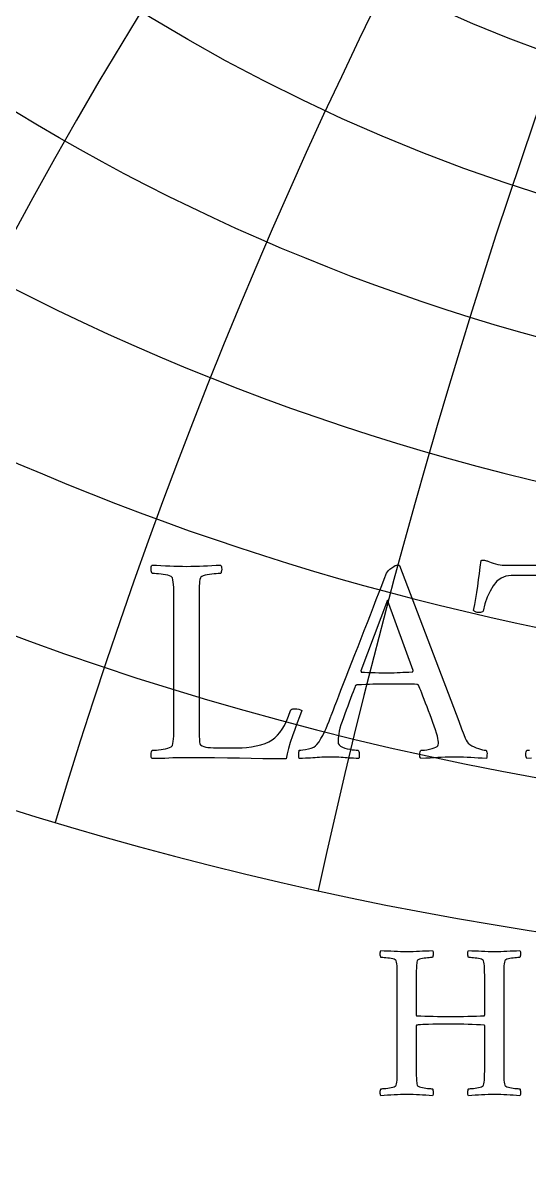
# Model space of a CAD drawing. Header units: millimetres. Extents: x -55 to 55, y -55 to 56.
# Drawn here: x -15.11 to -7.87, y -16.91 to -0.7 of the extents above; entities that cross this region are included whole.
import ezdxf

# ---------------------------------------------------------------- set-up
doc = ezdxf.new("R2010")
doc.units = ezdxf.units.MM
for name, color, linetype in [('CUT_OUTER', 1, 'Continuous'), ('ENGRAVE', 7, 'Continuous'), ('ENGRAVE_FINE', 8, 'Continuous'), ('TEXT', 5, 'Continuous')]:
    doc.layers.add(name, color=color, linetype=linetype)

msp = doc.modelspace()

# ---------------------------------------------------------------- linework, layer by layer
at = {"layer": 'CUT_OUTER'}
msp.add_arc((-0.0002, -0.0001), 54.7499, 132.89036, 87.80158, dxfattribs=at)
at = {"layer": 'ENGRAVE'}
for centre, radius in [((0, 0), 54), ((0, 23.0863), 29.319), ((0, 21.284), 25.6242), ((0, 19.8271), 22.2988), ((0, 0), 35.3478), ((0, 0), 23.1383)]:
    msp.add_circle(centre, radius, dxfattribs=at)
for centre, radius, start, end in [((0, 25.334), 33.4947, 137.23631, 42.76369), ((0, 28.1719), 38.3077, 162.33792, 17.66208), ((0, 31.8162), 43.9874, 180.638, 359.362), ((0, 36.6037), 50.8852, 195.78154, 344.21846)]:
    msp.add_arc(centre, radius, start, end, dxfattribs=at)
at = {"layer": 'ENGRAVE_FINE'}
for centre, radius, start, end in [((-278.6826, -34.135), 282.9817, 4.048864, 17.967306), ((-278.6826, -34.135), 282.9817, 4.048864, 17.967306), ((-135.009, -34.135), 143.6736, 8.149817, 36.122961), ((-135.009, -34.135), 143.6736, 8.149817, 36.122961), ((-85.1117, -34.135), 98.2785, 12.357385, 54.648053), ((-85.1117, -34.135), 98.2785, 12.357385, 54.648053), ((85.1117, -34.135), 98.2785, 125.351947, 167.642615), ((85.1117, -34.135), 98.2785, 125.351947, 167.642615), ((-58.5619, -34.135), 76.4471, 16.731177, 73.695482), ((-58.5619, -34.135), 76.4471, 16.731177, 73.695482), ((58.5619, -34.135), 76.4471, 106.304518, 163.268823), ((58.5619, -34.135), 76.4471, 106.304518, 163.268823), ((-41.2327, -34.135), 64.1468, 21.338982, 93.335063), ((-41.2327, -34.135), 64.1468, 21.338982, 93.335063), ((41.2327, -34.135), 64.1468, 86.664937, 158.661018), ((41.2327, -34.135), 64.1468, 86.664937, 158.661018), ((-28.3706, -34.135), 56.7411, 26.26058, 110.03181), ((-28.3706, -34.135), 56.7411, 26.26058, 110.03181), ((28.3706, -34.135), 56.7411, 69.96819, 153.73942), ((28.3706, -34.135), 56.7411, 69.96819, 153.73942), ((-17.8852, -34.135), 52.2929, 31.59265, 120.02931), ((-17.8852, -34.135), 52.2929, 31.59265, 120.02931), ((17.8852, -34.135), 52.2929, 59.97069, 148.40735), ((17.8852, -34.135), 52.2929, 59.97069, 148.40735), ((-8.6646, -34.135), 49.8973, 37.45519, 128.5784), ((-8.6646, -34.135), 49.8973, 37.45519, 128.5784), ((8.6646, -34.135), 49.8973, 51.4216, 142.54481), ((8.6646, -34.135), 49.8973, 51.4216, 142.54481), ((0, 65.9346), 87.1737, 231.774108, 308.225892)]:
    msp.add_arc(centre, radius, start, end, dxfattribs=at)
at = {"layer": 'TEXT'}
for points in [[(-7.5964, -8.6026), (-8.1329, -8.6026), (-8.208, -8.6116), (-8.2755, -8.6388), (-8.3357, -8.684), (-8.3884, -8.7473), (-8.4342, -8.8242), (-8.4735, -8.9102), (-8.5065, -9.0052), (-8.5332, -9.1093), (-8.5417, -9.1186), (-8.5545, -9.1252), (-8.5715, -9.1292), (-8.5928, -9.1306), (-8.607, -9.1316), (-8.6199, -9.1306), (-8.6315, -9.1274), (-8.6417, -9.122), (-8.6507, -9.1159), (-8.6582, -9.1103), (-8.6645, -9.1053), (-8.6694, -9.1008), (-8.6529, -9.0169), (-8.6375, -8.9315), (-8.6231, -8.8445), (-8.6098, -8.7559), (-8.5973, -8.6656), (-8.5853, -8.5738), (-8.5739, -8.4804), (-8.563, -8.3854), (-8.5518, -8.3821), (-8.5395, -8.3806), (-8.5262, -8.381), (-8.5119, -8.3833), (-8.4978, -8.3866), (-8.4853, -8.3902), (-8.4743, -8.3941), (-8.465, -8.3982), (-8.4439, -8.4068), (-8.4187, -8.4157), (-8.3896, -8.4249), (-8.3565, -8.4344), (-8.3225, -8.4428), (-8.291, -8.4487), (-8.2618, -8.4523), (-8.2351, -8.4535), (-6.6085, -8.4535)], [(-7.8436, -11.2129), (-7.9072, -11.217), (-7.9145, -11.2069), (-7.9195, -11.1936), (-7.922, -11.1771), (-7.9221, -11.1574), (-7.9204, -11.1377), (-7.9173, -11.1212), (-7.9129, -11.1079), (-7.9072, -11.0978), (-7.8918, -11.0974), (-7.871, -11.0962)]]:
    msp.add_lwpolyline(points, dxfattribs=at)
for points in [[(-12.5911, -10.7231), (-12.5911, -10.7279), (-12.5911, -10.7337), (-12.5911, -10.7406), (-12.5911, -10.7486), (-12.5911, -10.7693), (-12.5911, -10.7928), (-12.5911, -10.8193), (-12.5911, -10.8487), (-12.5908, -10.8789), (-12.59, -10.9078), (-12.5887, -10.9353), (-12.5868, -10.9615), (-12.5842, -10.9844), (-12.5805, -11.002), (-12.5757, -11.0142), (-12.5698, -11.0211), (-12.5473, -11.0346), (-12.5224, -11.0451), (-12.4952, -11.0527), (-12.4655, -11.0573), (-12.4302, -11.0601), (-12.3862, -11.0621), (-12.3334, -11.0633), (-12.2717, -11.0637), (-12.0375, -11.0637), (-11.9765, -11.062), (-11.9125, -11.0568), (-11.8455, -11.0482), (-11.7757, -11.036), (-11.7079, -11.0202), (-11.6474, -11.0004), (-11.594, -10.9766), (-11.5479, -10.9488), (-11.5102, -10.9184), (-11.4739, -10.8828), (-11.4389, -10.8418), (-11.4052, -10.7955), (-11.3732, -10.7422), (-11.343, -10.6805), (-11.3146, -10.6102), (-11.2881, -10.5315), (-11.2812, -10.5203), (-11.269, -10.5123), (-11.2514, -10.5075), (-11.2285, -10.5059), (-11.1934, -10.5075), (-11.1646, -10.5123), (-11.1423, -10.5203), (-11.1263, -10.5315), (-11.1568, -10.618), (-11.1886, -10.7071), (-11.2217, -10.7989), (-11.2562, -10.8934), (-11.2883, -10.9857), (-11.3142, -11.0712), (-11.334, -11.1497), (-11.3477, -11.2213), (-11.5157, -11.2207), (-11.6831, -11.2191), (-11.8499, -11.2165), (-12.0163, -11.2128), (-12.1876, -11.209), (-12.3697, -11.2064), (-12.5624, -11.2048), (-12.7657, -11.2042), (-12.8362, -11.2046), (-12.903, -11.2058), (-12.9661, -11.2078), (-13.0254, -11.2106), (-13.0834, -11.2134), (-13.1425, -11.2154), (-13.2027, -11.2166), (-13.2639, -11.217), (-13.2712, -11.2069), (-13.2761, -11.1936), (-13.2786, -11.1771), (-13.2788, -11.1574), (-13.277, -11.1377), (-13.274, -11.1212), (-13.2696, -11.1079), (-13.2639, -11.0978), (-13.2484, -11.0974), (-13.2277, -11.0962), (-13.2016, -11.0942), (-13.1702, -11.0914), (-13.1365, -11.0875), (-13.1037, -11.0824), (-13.0716, -11.0758), (-13.0403, -11.068), (-13.013, -11.0592), (-12.993, -11.0499), (-12.98, -11.04), (-12.9743, -11.0297), (-12.9667, -11.0022), (-12.961, -10.9711), (-12.9572, -10.9362), (-12.9552, -10.8977), (-12.9542, -10.8564), (-12.9536, -10.8136), (-12.9532, -10.7691), (-12.953, -10.7231), (-12.953, -8.9475), (-12.9532, -8.9013), (-12.9536, -8.8565), (-12.9542, -8.8129), (-12.9552, -8.7708), (-12.9572, -8.7312), (-12.961, -8.6957), (-12.9667, -8.6642), (-12.9743, -8.6366), (-12.98, -8.6247), (-12.993, -8.6143), (-13.013, -8.6055), (-13.0403, -8.5983), (-13.0716, -8.5923), (-13.1037, -8.5871), (-13.1365, -8.5827), (-13.1702, -8.5791), (-13.2016, -8.5764), (-13.2277, -8.5744), (-13.2484, -8.5732), (-13.2639, -8.5728), (-13.2696, -8.5626), (-13.274, -8.5493), (-13.277, -8.5328), (-13.2788, -8.5131), (-13.2786, -8.4935), (-13.2761, -8.477), (-13.2712, -8.4636), (-13.2639, -8.4535), (-13.2003, -8.4558), (-13.1372, -8.4583), (-13.0747, -8.4611), (-13.0126, -8.4642), (-12.9512, -8.467), (-12.8902, -8.469), (-12.8298, -8.4702), (-12.7699, -8.4706), (-12.7086, -8.4702), (-12.648, -8.469), (-12.5883, -8.467), (-12.5294, -8.4642), (-12.4701, -8.4611), (-12.4096, -8.4583), (-12.3477, -8.4558), (-12.2845, -8.4535), (-12.2772, -8.4636), (-12.2723, -8.477), (-12.2697, -8.4935), (-12.2696, -8.5131), (-12.2713, -8.5328), (-12.2744, -8.5493), (-12.2788, -8.5626), (-12.2845, -8.5728), (-12.3, -8.5732), (-12.3207, -8.5744), (-12.3468, -8.5764), (-12.3782, -8.5791), (-12.4117, -8.5827), (-12.4442, -8.5871), (-12.4756, -8.5923), (-12.5059, -8.5983), (-12.5325, -8.6055), (-12.5528, -8.6143), (-12.5666, -8.6247), (-12.5741, -8.6366), (-12.5798, -8.6595), (-12.5842, -8.6856), (-12.5872, -8.7149), (-12.589, -8.7473), (-12.5899, -8.7822), (-12.5906, -8.8187), (-12.591, -8.8567), (-12.5911, -8.8964), (-12.5911, -8.9028), (-12.5911, -8.9091), (-12.5911, -8.9155), (-12.5911, -8.9219), (-12.5911, -8.9283), (-12.5911, -8.9347), (-12.5911, -8.9411), (-12.5911, -8.9475)], [(-10.7133, -10.6251), (-10.7108, -10.6186), (-10.7032, -10.5991), (-10.6905, -10.5665), (-10.6728, -10.5208), (-10.6509, -10.464), (-10.6255, -10.3979), (-10.5966, -10.3224), (-10.5643, -10.2377), (-10.529, -10.1457), (-10.4913, -10.0487), (-10.4513, -9.9466), (-10.4088, -9.8395), (-10.3651, -9.7291), (-10.321, -9.617), (-10.2767, -9.5034), (-10.2321, -9.3882), (-10.1878, -9.2733), (-10.1443, -9.1609), (-10.1016, -9.0509), (-10.0597, -8.9432), (-10.0194, -8.84), (-9.9814, -8.7431), (-9.9459, -8.6526), (-9.9128, -8.5685), (-9.9017, -8.5509), (-9.8856, -8.5323), (-9.8645, -8.5126), (-9.8383, -8.4919), (-9.8112, -8.4732), (-9.7877, -8.4599), (-9.7676, -8.4519), (-9.751, -8.4493), (-9.7471, -8.4494), (-9.744, -8.4498), (-9.7418, -8.4505), (-9.7403, -8.4514), (-9.7389, -8.4526), (-9.7366, -8.4541), (-9.7335, -8.4558), (-9.7297, -8.4578), (-8.8823, -10.6805), (-8.8405, -10.7901), (-8.8089, -10.8721), (-8.7873, -10.9264), (-8.7759, -10.953), (-8.7627, -10.9756), (-8.7445, -10.9967), (-8.7212, -11.0161), (-8.6928, -11.0339), (-8.662, -11.0498), (-8.6311, -11.0632), (-8.6002, -11.0742), (-8.5694, -11.0829), (-8.5413, -11.0894), (-8.5188, -11.0941), (-8.5019, -11.0969), (-8.4906, -11.0978), (-8.4834, -11.1099), (-8.4789, -11.1249), (-8.477, -11.1429), (-8.4778, -11.1638), (-8.4799, -11.1839), (-8.4821, -11.1995), (-8.4842, -11.2105), (-8.4863, -11.217), (-8.5465, -11.2129), (-8.6034, -11.209), (-8.6572, -11.2054), (-8.7077, -11.2021), (-8.7591, -11.1993), (-8.8153, -11.1973), (-8.8762, -11.1961), (-8.9419, -11.1957), (-9.0113, -11.1961), (-9.0745, -11.1973), (-9.1316, -11.1993), (-9.1825, -11.2021), (-9.2335, -11.2054), (-9.2906, -11.209), (-9.3538, -11.2129), (-9.4231, -11.217), (-9.4304, -11.2069), (-9.4353, -11.1936), (-9.4379, -11.1771), (-9.438, -11.1574), (-9.436, -11.1377), (-9.4321, -11.1212), (-9.4264, -11.1079), (-9.4188, -11.0978), (-9.397, -11.0969), (-9.3699, -11.0941), (-9.3374, -11.0894), (-9.2996, -11.0829), (-9.2624, -11.0748), (-9.2315, -11.0653), (-9.207, -11.0545), (-9.1889, -11.0424), (-9.1815, -11.0323), (-9.1761, -11.019), (-9.1729, -11.0025), (-9.1719, -10.9828), (-9.1736, -10.9603), (-9.1788, -10.9312), (-9.1874, -10.8954), (-9.1995, -10.853), (-9.2143, -10.8057), (-9.231, -10.7555), (-9.2494, -10.7025), (-9.2698, -10.6464), (-9.2911, -10.5894), (-9.3124, -10.5331), (-9.3337, -10.4776), (-9.355, -10.4229), (-9.3753, -10.371), (-9.3938, -10.3239), (-9.4105, -10.2816), (-9.4252, -10.244), (-9.4373, -10.2133), (-9.446, -10.1914), (-9.4512, -10.1782), (-9.4529, -10.1738), (-9.4534, -10.1733), (-9.455, -10.1717), (-9.4577, -10.169), (-9.4614, -10.1653), (-9.4657, -10.1615), (-9.4699, -10.1589), (-9.4742, -10.1573), (-9.4785, -10.1568), (-9.5122, -10.1549), (-9.5498, -10.1536), (-9.591, -10.1528), (-9.636, -10.1525), (-9.682, -10.1525), (-9.7265, -10.1525), (-9.7693, -10.1525), (-9.8106, -10.1525), (-9.8212, -10.1525), (-9.8319, -10.1525), (-9.8425, -10.1525), (-9.8532, -10.1525), (-9.8635, -10.1525), (-9.8734, -10.1525), (-9.8827, -10.1525), (-9.8915, -10.1525), (-9.953, -10.1526), (-10.0096, -10.153), (-10.0615, -10.1537), (-10.1086, -10.1546), (-10.1565, -10.1561), (-10.2108, -10.1584), (-10.2715, -10.1614), (-10.3386, -10.1653), (-10.341, -10.1657), (-10.3439, -10.1669), (-10.3474, -10.1689), (-10.3514, -10.1717), (-10.3551, -10.1745), (-10.3577, -10.1765), (-10.3593, -10.1776), (-10.3599, -10.178), (-10.3619, -10.1834), (-10.3679, -10.1993), (-10.3778, -10.226), (-10.3918, -10.2632), (-10.4086, -10.3078), (-10.4269, -10.3564), (-10.4469, -10.4089), (-10.4685, -10.4655), (-10.4901, -10.5231), (-10.5105, -10.5788), (-10.5295, -10.6327), (-10.5472, -10.6848), (-10.5647, -10.7359), (-10.5786, -10.7827), (-10.5891, -10.8253), (-10.5962, -10.8636), (-10.6009, -10.8979), (-10.6042, -10.9285), (-10.6062, -10.9554), (-10.6068, -10.9786), (-10.6027, -11.0008), (-10.5903, -11.0206), (-10.5697, -11.038), (-10.5408, -11.0531), (-10.5076, -11.0657), (-10.4738, -11.076), (-10.4394, -11.0838), (-10.4046, -11.0893), (-10.3728, -11.093), (-10.3476, -11.0957), (-10.3291, -11.0973), (-10.3173, -11.0978), (-10.3133, -11.1043), (-10.3098, -11.1154), (-10.3069, -11.1309), (-10.3045, -11.151), (-10.3032, -11.1719), (-10.3035, -11.1899), (-10.3053, -11.2049), (-10.3088, -11.217), (-10.3478, -11.2149), (-10.3838, -11.2128), (-10.417, -11.2106), (-10.4472, -11.2085), (-10.4759, -11.2064), (-10.5046, -11.2042), (-10.5334, -11.2021), (-10.5621, -11.2), (-10.5931, -11.1981), (-10.6287, -11.1968), (-10.6687, -11.196), (-10.7133, -11.1957), (-10.7583, -11.196), (-10.7995, -11.1968), (-10.837, -11.1981), (-10.8708, -11.2), (-10.9028, -11.2021), (-10.9347, -11.2042), (-10.9666, -11.2064), (-10.9986, -11.2085), (-11.0326, -11.2106), (-11.071, -11.2128), (-11.1135, -11.2149), (-11.1604, -11.217), (-11.1641, -11.2105), (-11.1668, -11.1995), (-11.1684, -11.1839), (-11.1689, -11.1638), (-11.1684, -11.1429), (-11.1668, -11.1249), (-11.1641, -11.1099), (-11.1604, -11.0978), (-11.1379, -11.0966), (-11.1088, -11.093), (-11.073, -11.087), (-11.0305, -11.0786), (-10.9886, -11.0676), (-10.9544, -11.0536), (-10.9279, -11.0367), (-10.9092, -11.0169), (-10.8784, -10.9752), (-10.8501, -10.9312), (-10.8241, -10.8848), (-10.8006, -10.8359), (-10.7784, -10.7852), (-10.7564, -10.7332), (-10.7347, -10.6798), (-10.7133, -10.6251)], [(-9.9, -8.9517), (-10.279, -9.9651), (-10.2788, -9.9657), (-10.2784, -9.9673), (-10.2778, -9.9699), (-10.2768, -9.9737), (-10.2756, -9.9774), (-10.2742, -9.98), (-10.2724, -9.9816), (-10.2705, -9.9822), (-10.228, -9.9842), (-10.1816, -9.9859), (-10.1311, -9.9874), (-10.0767, -9.9886), (-10.0231, -9.9895), (-9.975, -9.9902), (-9.9326, -9.9906), (-9.8957, -9.9907), (-9.848, -9.9904), (-9.8026, -9.9896), (-9.7596, -9.9883), (-9.719, -9.9864), (-9.6787, -9.9843), (-9.6365, -9.9822), (-9.5925, -9.98), (-9.5466, -9.9779), (-9.5427, -9.9773), (-9.5397, -9.9753), (-9.5374, -9.9719), (-9.5359, -9.9673), (-9.535, -9.9626), (-9.5343, -9.9593), (-9.5339, -9.9573), (-9.5338, -9.9566)], [(-9.6222, -13.972), (-9.5762, -13.9717), (-9.5307, -13.9708), (-9.4859, -13.9693), (-9.4417, -13.9672), (-9.3973, -13.9649), (-9.3519, -13.9628), (-9.3055, -13.9609), (-9.2581, -13.9592), (-9.2526, -13.9671), (-9.2489, -13.978), (-9.247, -13.9918), (-9.2469, -14.0087), (-9.2482, -14.0256), (-9.2505, -14.0394), (-9.2538, -14.0503), (-9.2581, -14.0582), (-9.2697, -14.0585), (-9.2852, -14.0594), (-9.3048, -14.0609), (-9.3284, -14.063), (-9.3535, -14.0657), (-9.3779, -14.069), (-9.4014, -14.0729), (-9.4242, -14.0774), (-9.4441, -14.0828), (-9.4593, -14.0893), (-9.4697, -14.0971), (-9.4753, -14.1061), (-9.4795, -14.1233), (-9.4828, -14.1428), (-9.4851, -14.1648), (-9.4864, -14.1891), (-9.4871, -14.2153), (-9.4876, -14.2426), (-9.4879, -14.2712), (-9.488, -14.3009), (-9.488, -14.3057), (-9.488, -14.3105), (-9.488, -14.3153), (-9.488, -14.3201), (-9.488, -14.3249), (-9.488, -14.3297), (-9.488, -14.3345), (-9.488, -14.3392), (-9.488, -14.8853), (-9.4878, -14.8868), (-9.4872, -14.8881), (-9.4862, -14.8892), (-9.4848, -14.8901), (-9.4834, -14.8908), (-9.4824, -14.8913), (-9.4818, -14.8916), (-9.4816, -14.8917), (-9.4238, -14.8933), (-9.3651, -14.8949), (-9.3056, -14.8965), (-9.2453, -14.8981), (-9.184, -14.8995), (-9.1216, -14.9005), (-9.0579, -14.9011), (-8.993, -14.9013), (-8.936, -14.9011), (-8.8769, -14.9005), (-8.8155, -14.8995), (-8.7519, -14.8981), (-8.6887, -14.8965), (-8.6286, -14.8949), (-8.5714, -14.8933), (-8.5172, -14.8917), (-8.517, -14.8915), (-8.5164, -14.8909), (-8.5154, -14.8899), (-8.514, -14.8885), (-8.5126, -14.8869), (-8.5116, -14.8853), (-8.511, -14.8837), (-8.5108, -14.8821), (-8.5108, -14.3392), (-8.5109, -14.3046), (-8.5112, -14.271), (-8.5117, -14.2383), (-8.5124, -14.2067), (-8.5139, -14.1771), (-8.5168, -14.1504), (-8.5211, -14.1268), (-8.5268, -14.1061), (-8.5311, -14.0971), (-8.5407, -14.0893), (-8.5558, -14.0828), (-8.5763, -14.0774), (-8.5996, -14.0729), (-8.6234, -14.069), (-8.6475, -14.0657), (-8.6721, -14.063), (-8.6949, -14.0609), (-8.714, -14.0594), (-8.7293, -14.0585), (-8.7407, -14.0582), (-8.745, -14.0503), (-8.7483, -14.0394), (-8.7506, -14.0256), (-8.7519, -14.0087), (-8.7518, -13.9918), (-8.7499, -13.978), (-8.7462, -13.9671), (-8.7407, -13.9592), (-8.6931, -13.9609), (-8.6461, -13.9628), (-8.5997, -13.9649), (-8.5539, -13.9672), (-8.5085, -13.9693), (-8.4633, -13.9708), (-8.4183, -13.9717), (-8.3735, -13.972), (-8.3275, -13.9717), (-8.2821, -13.9708), (-8.2373, -13.9693), (-8.193, -13.9672), (-8.1486, -13.9649), (-8.1032, -13.9628), (-8.0568, -13.9609), (-8.0094, -13.9592), (-8.0039, -13.9671), (-8.0002, -13.978), (-7.9983, -13.9918), (-7.9982, -14.0087), (-7.9995, -14.0256), (-8.0018, -14.0394), (-8.0051, -14.0503), (-8.0094, -14.0582), (-8.0209, -14.0585), (-8.0362, -14.0594), (-8.0552, -14.0609), (-8.0781, -14.063), (-8.1025, -14.0657), (-8.1264, -14.069), (-8.1496, -14.0729), (-8.1723, -14.0774), (-8.1922, -14.0828), (-8.2074, -14.0893), (-8.2178, -14.0971), (-8.2234, -14.1061), (-8.2291, -14.1268), (-8.2334, -14.1504), (-8.2363, -14.1771), (-8.2378, -14.2067), (-8.2385, -14.2383), (-8.239, -14.271), (-8.2393, -14.3046), (-8.2394, -14.3392), (-8.2394, -15.6518), (-8.2393, -15.6863), (-8.239, -15.7197), (-8.2385, -15.7518), (-8.2378, -15.7827), (-8.2363, -15.8117), (-8.2334, -15.8378), (-8.2291, -15.8612), (-8.2234, -15.8817), (-8.2178, -15.8895), (-8.2074, -15.8969), (-8.1922, -15.9039), (-8.1723, -15.9105), (-8.1496, -15.9164), (-8.1264, -15.9212), (-8.1025, -15.9251), (-8.0781, -15.928), (-8.0552, -15.9301), (-8.0362, -15.9316), (-8.0209, -15.9325), (-8.0094, -15.9328), (-8.0051, -15.9407), (-8.0018, -15.9516), (-7.9995, -15.9655), (-7.9982, -15.9823), (-7.9983, -15.9992), (-8.0002, -16.0131), (-8.0039, -16.0239), (-8.0094, -16.0318), (-8.0568, -16.0287), (-8.1032, -16.0258), (-8.1486, -16.0231), (-8.193, -16.0206), (-8.2373, -16.0185), (-8.2821, -16.0171), (-8.3275, -16.0162), (-8.3735, -16.0159), (-8.4183, -16.0162), (-8.4633, -16.0171), (-8.5085, -16.0185), (-8.5539, -16.0206), (-8.5997, -16.0231), (-8.6461, -16.0258), (-8.6931, -16.0287), (-8.7407, -16.0318), (-8.7462, -16.0239), (-8.7499, -16.0131), (-8.7518, -15.9992), (-8.7519, -15.9823), (-8.7506, -15.9655), (-8.7483, -15.9516), (-8.745, -15.9407), (-8.7407, -15.9328), (-8.7293, -15.9325), (-8.714, -15.9316), (-8.6949, -15.9301), (-8.6721, -15.928), (-8.6475, -15.9251), (-8.6234, -15.9212), (-8.5996, -15.9164), (-8.5763, -15.9105), (-8.5558, -15.9039), (-8.5407, -15.8969), (-8.5311, -15.8895), (-8.5268, -15.8817), (-8.5211, -15.8612), (-8.5168, -15.8378), (-8.5139, -15.8117), (-8.5124, -15.7827), (-8.5117, -15.7518), (-8.5112, -15.7197), (-8.5109, -15.6863), (-8.5108, -15.6518), (-8.5108, -15.0322), (-8.511, -15.0293), (-8.5116, -15.0271), (-8.5126, -15.0254), (-8.514, -15.0243), (-8.5154, -15.0236), (-8.5164, -15.0231), (-8.517, -15.0228), (-8.5172, -15.0227), (-8.5724, -15.021), (-8.6294, -15.0191), (-8.6881, -15.017), (-8.7487, -15.0147), (-8.8101, -15.0126), (-8.8713, -15.0111), (-8.9323, -15.0102), (-8.993, -15.0099), (-9.0944, -15.0101), (-9.1815, -15.0107), (-9.2541, -15.0117), (-9.3124, -15.0131), (-9.3591, -15.0147), (-9.397, -15.0163), (-9.4262, -15.0179), (-9.4465, -15.0195), (-9.4609, -15.0211), (-9.4721, -15.0227), (-9.48, -15.0243), (-9.4848, -15.0259), (-9.4862, -15.0274), (-9.4872, -15.0286), (-9.4878, -15.0297), (-9.488, -15.0306), (-9.488, -15.0313), (-9.488, -15.0318), (-9.488, -15.0321), (-9.488, -15.0322), (-9.488, -15.6518), (-9.488, -15.6566), (-9.488, -15.6614), (-9.488, -15.6662), (-9.488, -15.671), (-9.488, -15.6757), (-9.488, -15.6805), (-9.488, -15.6853), (-9.488, -15.6901), (-9.4879, -15.7198), (-9.4876, -15.748), (-9.4871, -15.7748), (-9.4864, -15.8003), (-9.4851, -15.8239), (-9.4828, -15.8454), (-9.4795, -15.8647), (-9.4753, -15.8817), (-9.4697, -15.8895), (-9.4593, -15.8969), (-9.4441, -15.9039), (-9.4242, -15.9105), (-9.4014, -15.9164), (-9.3779, -15.9212), (-9.3535, -15.9251), (-9.3284, -15.928), (-9.3048, -15.9301), (-9.2852, -15.9316), (-9.2697, -15.9325), (-9.2581, -15.9328), (-9.2538, -15.9407), (-9.2505, -15.9516), (-9.2482, -15.9655), (-9.2469, -15.9823), (-9.247, -15.9992), (-9.2489, -16.0131), (-9.2526, -16.0239), (-9.2581, -16.0318), (-9.3055, -16.0287), (-9.3519, -16.0258), (-9.3973, -16.0231), (-9.4417, -16.0206), (-9.4859, -16.0185), (-9.5307, -16.0171), (-9.5762, -16.0162), (-9.6222, -16.0159), (-9.6671, -16.0162), (-9.7124, -16.0171), (-9.7581, -16.0185), (-9.8042, -16.0206), (-9.8507, -16.0231), (-9.8976, -16.0258), (-9.9449, -16.0287), (-9.9926, -16.0318), (-9.9981, -16.0239), (-10.0018, -16.0131), (-10.0037, -15.9992), (-10.0038, -15.9823), (-10.0025, -15.9655), (-10.0002, -15.9516), (-9.9969, -15.9407), (-9.9926, -15.9328), (-9.981, -15.9325), (-9.9655, -15.9316), (-9.9459, -15.9301), (-9.9224, -15.928), (-9.8971, -15.9251), (-9.8725, -15.9212), (-9.8484, -15.9164), (-9.825, -15.9105), (-9.8045, -15.9039), (-9.7894, -15.8969), (-9.7797, -15.8895), (-9.7755, -15.8817), (-9.7698, -15.8612), (-9.7655, -15.8378), (-9.7626, -15.8117), (-9.7611, -15.7827), (-9.7604, -15.7518), (-9.7599, -15.7197), (-9.7596, -15.6863), (-9.7595, -15.6518), (-9.7595, -14.3392), (-9.7596, -14.3046), (-9.7599, -14.271), (-9.7604, -14.2383), (-9.7611, -14.2067), (-9.7626, -14.1771), (-9.7655, -14.1504), (-9.7698, -14.1268), (-9.7755, -14.1061), (-9.7797, -14.0971), (-9.7894, -14.0893), (-9.8045, -14.0828), (-9.825, -14.0774), (-9.8484, -14.0729), (-9.8725, -14.069), (-9.8971, -14.0657), (-9.9224, -14.063), (-9.9459, -14.0609), (-9.9655, -14.0594), (-9.981, -14.0585), (-9.9926, -14.0582), (-9.9969, -14.0503), (-10.0002, -14.0394), (-10.0025, -14.0256), (-10.0038, -14.0087), (-10.0037, -13.9918), (-10.0018, -13.978), (-9.9981, -13.9671), (-9.9926, -13.9592), (-9.9449, -13.9609), (-9.8976, -13.9628), (-9.8507, -13.9649), (-9.8042, -13.9672), (-9.7581, -13.9693), (-9.7124, -13.9708), (-9.6671, -13.9717), (-9.6222, -13.972)]]:
    msp.add_lwpolyline(points, close=True, dxfattribs=at)

doc.saveas('drawing.dxf')
